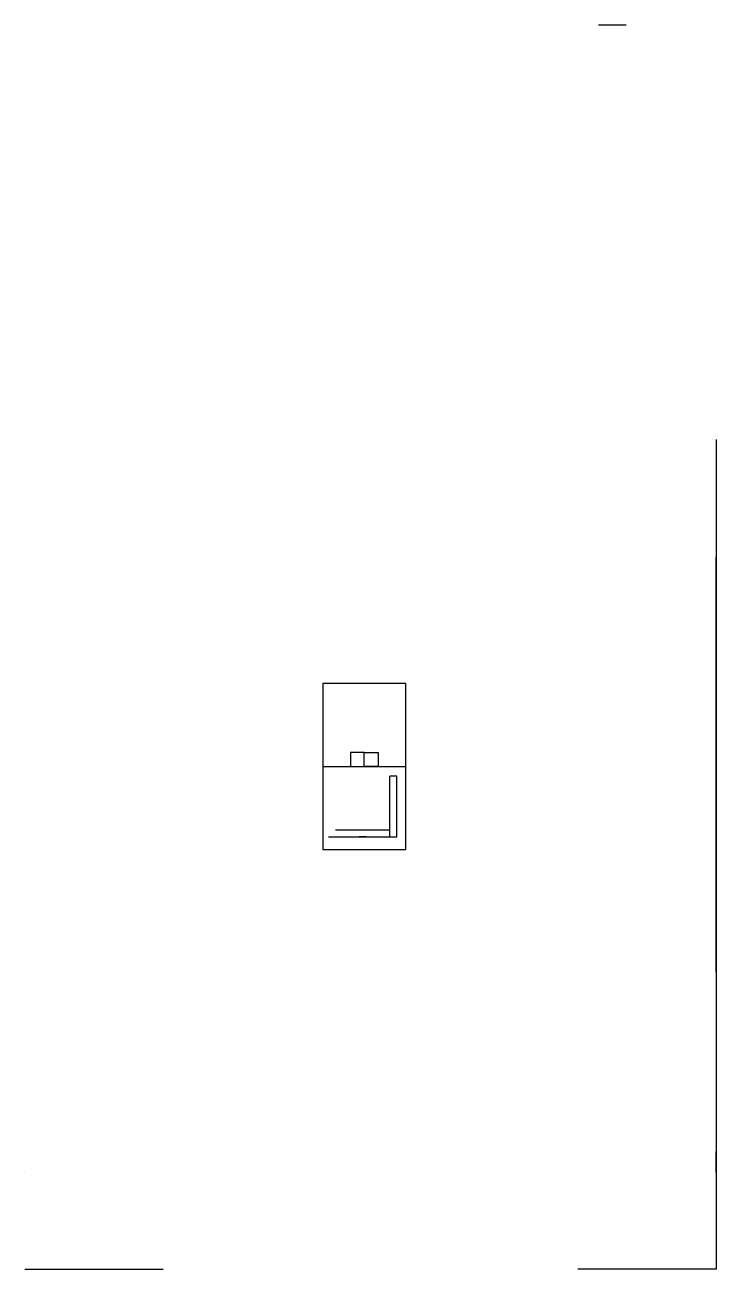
# Model space of a CAD drawing. Header units: millimetres. Extents: x 1449 to 1949, y 1498 to 2398.
import ezdxf

# ---------------------------------------------------------------- set-up
doc = ezdxf.new("R2010")
doc.units = ezdxf.units.MM
doc.layers.add('Grid', color=4, linetype='Continuous')

msp = doc.modelspace()

# ---------------------------------------------------------------- linework, layer by layer
for p, q in [((1863.75, 2398), (1883.75, 2398)), ((1948.75, 2098), (1948.75, 1498)), ((1664.28, 1861.57, 115), (1724.28, 1861.57, 115)), ((1712.83, 1810.64, 115), (1712.83, 1854.56, 115)), ((1717.83, 1854.56, 115), (1712.83, 1854.56, 115)), ((1717.83, 1810.64, 115), (1717.83, 1854.56, 115)), ((1668.45, 1810.64, 115), (1717.83, 1810.64, 115)), ((1673.45, 1815.64, 115), (1712.83, 1815.64, 115)), ((1690.64, 1810.64, 115), (1695.64, 1810.64, 115)), ((1695.64, 1810.64, 355.18), (1690.64, 1810.64, 355.18)), ((1448.75, 1498), (1548.75, 1498)), ((1948.75, 1498), (1848.75, 1498))]:
    msp.add_line(p, q)
at = {"extrusion": (-1, 0, 0)}
msp.add_line((1948.75, 1568, 100), (1948.75, 1583, 100), dxfattribs=at)
for points, elevation in [([(-2013, 100), (-1713, 100), (-1713, 110), (-2013, 110)], -1948.75), ([(-1568, 0), (-1568, 0), (-1568, 0), (-1568, 0)], -1448.75)]:
    msp.add_lwpolyline(points, close=True, dxfattribs=dict(at, elevation=elevation))
at = {"extrusion": (0, 0, -1), "elevation": -110}
msp.add_lwpolyline([(-1664.28, 1801.57), (-1724.28, 1801.57), (-1724.28, 1921.57), (-1664.28, 1921.57)], close=True, dxfattribs=at)
at = {"elevation": 115}
for points in [[(1694.28, 1861.57), (1694.28, 1871.57), (1684.28, 1871.57), (1684.28, 1861.57)], [(1694.28, 1861.57), (1694.28, 1871.57), (1704.28, 1871.57), (1704.28, 1861.57)]]:
    msp.add_lwpolyline(points, close=True, dxfattribs=at)
at = {"extrusion": (1, 0, 0)}
msp.add_arc((1674.43, -49, 1948.75), 183.11, 125.53768, 164.47828, dxfattribs=at)
at = {"layer": 'Grid', "extrusion": (-1, 0, 0)}
msp.add_line((1948.75, 1568, 100), (1948.75, 1583, 100), dxfattribs=at)

doc.saveas('drawing.dxf')
